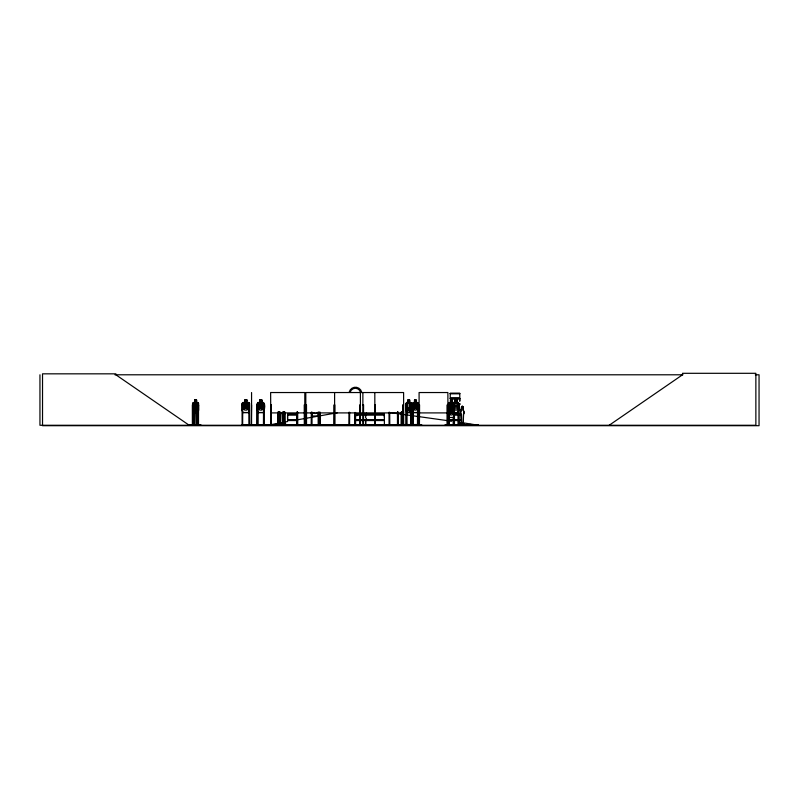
<?xml version="1.0" encoding="UTF-8"?>
<svg xmlns="http://www.w3.org/2000/svg" width="799" height="799" viewBox="0 0 799 799"><rect width="100%" height="100%" fill="white"/><g stroke="black" fill="none" stroke-linecap="round" stroke-linejoin="round"><path stroke-width="1.2" d="M287.58 419.615L287.58 414.931M374.531 414.931L354.886 415.011L355.625 414.851M384.369 417.278L384.369 414.931L375.49 414.931M459.765 398.921L459.765 401.258L459.775 398.921L450.246 398.921M255.251 424.878L242.806 424.738M323.345 424.878L312.099 424.738M354.886 415.54L357.163 415.62M375.49 420.554L384.379 420.554L384.379 425.068L351.25 424.848L358.891 425.168M463.1 424.119L463.45 414.301A2.547 1.698 -90 0 0 463.1 410.296L463.1 407.55A1.268 0.849 -90 0 0 462.251 406.282A1.268 0.849 -90 0 0 461.403 407.55L461.522 407.55A1.268 0.849 -90 0 1 462.371 406.282A1.268 0.849 -90 0 1 463.22 407.55L463.22 410.296A2.547 1.698 -90 0 1 463.57 414.301L463.22 424.119L461.403 424.119L461.053 414.301A2.547 1.698 -90 0 1 461.403 410.296L461.522 407.55M284.064 423.19C284.923 421.093 281.428 427.685 284.534 414.301A2.547 1.778 -90 0 0 285.063 412.504M461.622 422.651L461.113 423.15L462.271 422.881L461.423 422.571L462.172 423.15L459.035 422.242M283.665 422.651L284.314 422.581M461.802 422.741L461.223 422.801L461.782 423.11M283.475 422.881L283.315 422.611M451.395 406.931L453.153 409.258L451.844 406.282C454.461 403.415 452.174 401.907 451.415 405.702L449.797 403.405L451.026 406.272C448.109 410.247 451.006 410.187 451.395 406.951M196.434 412.594L197.583 408.089L197.583 403.415L196.574 402.576L196.594 399.989L194.576 399.989L194.646 402.576M196.514 412.594L196.424 402.496M197.583 425.258L197.812 404.913L198.522 404.913L198.502 425.268M196.354 408.089L195.955 410.097L195.196 410.097L195.166 399.989M461.183 422.901L462.271 423.031M394.326 425.208L421.652 424.848L394.307 425.218M394.336 424.888L421.622 424.858M410.746 412.514L411.455 410.107L410.786 412.594M417.418 412.594L418.087 410.107L417.478 412.594L413.263 412.594M458.726 410.107L458.047 412.594L458.726 410.107L458.726 403.375L458.097 402.496L456.878 402.496M453.602 412.514L454.381 410.107L453.652 412.594M453.592 417.478L454.331 414.981M197.912 412.594L198.661 410.107L198.601 403.375L197.892 402.496M194.257 425.268L194.537 402.496M193.957 424.529L194.537 425.268L194.616 402.496M371.895 425.208L377.378 425.268M275.275 425.208L287.53 425.268M302.891 425.218L308.534 424.848L303.001 425.218M308.494 424.878L302.921 424.848M289.188 425.218L300.054 424.888L268.174 425.088M259.595 402.496L259.595 399.989L261.992 399.989L261.962 402.496L263.53 402.496C265.877 404.933 264.289 409.637 263.52 412.594L257.957 412.594C257.068 409.527 256.02 405.003 258.007 402.496M190.072 424.858L200.849 424.888L190.112 425.268M190.052 425.208L200.859 425.208M317.972 415.909L318.811 413.483L318.032 415.989L312.149 415.989L311.38 413.502M268.224 425.258L268.694 425.088M258.227 425.208L255.73 425.218M311.181 425.208L311.33 412.094M319.131 425.258L319.39 412.264M319.55 425.168L319.66 412.264M354.676 424.858L354.766 412.544M406.222 424.529L406.122 425.268L406.082 403.385L406.711 402.496M406.202 403.425L406.731 402.576M412.873 424.529L412.773 425.268L412.713 403.385L413.333 402.496M453.922 402.496L453.293 403.385L453.273 408.089L452.294 410.097L450.456 410.097L449.467 408.089L449.467 403.415L450.456 402.576M459.825 425.258L459.974 423.61L461.742 423.61M462.511 423.61L462.381 425.258M475.405 424.668L475.265 425.258M475.924 425.088L475.405 424.938M476.084 425.248L475.435 425.088M477.323 425.258L477.942 424.668L468.264 424.938M270.821 425.088L270.631 392.539L304.818 392.539L304.729 425.268L304.709 424.529M282.946 425.088L283.116 423.61L281.408 423.61L281.408 424.938M282.966 412.094L283.056 425.268L283.615 425.268M284.933 424.529L284.863 425.258L285.603 425.088M285.053 425.068L285.583 423.61L285.373 424.668M448.469 425.268L448.469 403.385L449.098 402.496L450.436 402.496M448.469 403.385L449.128 402.576L453.662 402.576M448.429 408.299L449.028 407.46M192.939 404.913L193.108 425.258L193.098 404.913L192.389 404.913L192.489 425.268L192.569 403.385L193.258 402.496L195.166 402.496M407.909 402.576L407.031 403.415L407.031 408.089L407.909 410.097L409.567 410.097L410.456 408.089L410.456 403.415L409.577 402.486L410.836 402.496M414.541 402.576L413.662 403.415L413.662 408.089L414.541 410.097L416.199 410.097L417.088 408.089L417.088 403.415L416.199 402.576L416.199 400.069L414.541 400.069L414.601 402.576L414.481 399.989L416.319 399.989L416.259 402.576M456.878 400.069L455.14 400.069L455.2 402.576L454.251 403.415L454.311 425.268M450.416 407.46L449.428 408.289L449.428 412.963L450.416 414.971L452.274 414.971L453.273 412.963L453.273 408.289L452.274 407.46M609.178 425.268L682.526 374.791L682.526 373.303L755.864 373.303L755.864 425.268L39.95 425.268L39.95 374.791M477.932 425.088L445.163 424.888M268.005 425.258L268.144 424.668M270.252 425.088L270.142 425.258M283.246 425.258L283.265 412.094M364.753 414.142L366.581 413.083M272.599 425.218L268.144 424.938L300.054 424.888M241.857 425.218L242.806 424.529L242.806 425.268M313.717 412.674L313.108 412.693M337.468 412.743L297.188 419.865M284.474 422.092L287.65 421.532M282.357 422.461L269.643 424.938M317.183 412.693L316.594 412.674M114.936 374.791L682.905 374.791M755.305 374.791L759.05 374.791L759.05 425.697L42.527 425.697L42.527 373.832L115.875 373.832L115.875 374.791L189.213 425.268M450.246 393.278L459.785 393.278M450.246 393.468L459.785 393.448L459.765 397.982L450.246 397.982L450.246 393.468M450.256 393.747L459.765 393.747M450.187 398.302L459.844 398.302M450.187 398.591L459.844 398.591M194.646 400.069L196.574 400.069M247.011 400.069L244.674 400.069L244.674 402.576L243.415 403.415L243.415 408.089L244.674 410.097L247.011 410.097L248.259 408.089L248.259 403.415L247.011 402.576L247.091 399.989L244.594 399.989L244.594 402.496L242.886 402.496L242.087 403.385L242.117 425.268M259.675 400.069L261.912 400.069L261.912 402.576L263.101 403.415L263.101 408.089L261.912 410.097L259.695 410.097L258.516 408.089L258.516 403.415L259.695 402.576L259.615 399.989M407.909 400.069L409.627 400.069L409.577 412.594M450.456 400.069L452.344 400.069M195.036 400.489L196.234 400.489L196.234 401.328L195.036 401.328M195.895 402.496L197.942 402.496M247.091 402.496L248.719 402.496L249.598 403.375L249.598 425.268M257.977 402.496L259.615 402.496M406.631 402.496L407.909 402.496M413.283 402.496L414.541 402.496M416.259 402.496L417.468 402.496L418.087 403.375L418.087 425.268M452.354 402.496L453.682 402.496L454.381 403.375L454.481 425.268M453.862 402.496L455.14 402.496M193.238 402.576L197.912 402.576M242.916 402.576L248.679 402.576L249.518 403.415M258.007 402.576L263.49 402.576M406.671 402.576C407.959 400.788 412.993 404.294 410.746 402.576M413.303 402.576L417.438 402.576M458.077 402.576L453.892 402.576L453.353 403.425L452.294 402.576L452.354 399.989M406.082 403.385L406.691 412.594M412.713 403.385L413.323 412.594M417.408 402.496L418.087 403.375M454.381 403.375L453.632 402.496M407.909 403.415L409.597 403.505L409.687 399.989L407.85 399.989L407.909 412.594M458.376 403.595L459.775 403.595M458.426 403.924L459.844 403.924M458.426 404.214L459.844 404.214M458.376 404.544L459.775 404.544M452.344 404.863L450.306 404.863L450.366 407.46M194.487 404.913L193.997 425.268M242.037 404.913L242.726 404.913L242.646 425.268M249.518 404.913L248.829 404.913L248.908 425.268M251.565 404.913L251.305 425.268L251.216 424.529M257.747 404.913L257.767 425.268L257.827 404.913L257.088 404.913L257.098 425.268M264.259 404.913L263.52 404.913L263.45 425.228M270.631 404.913L271.35 404.913L271.28 425.268M305.807 404.913L306.486 404.913L306.546 425.268M360.389 404.913L359.7 404.913L359.78 425.268M362.886 404.913L363.575 404.913L363.495 425.268M403.615 404.913L402.916 404.913L402.876 425.268M406.092 404.913L406.771 404.913L406.821 425.268M412.743 404.913L413.413 404.913L413.283 425.268L413.233 404.913M418.217 404.913L417.537 404.913L417.487 425.268M447.879 404.913L447.21 404.913L447.15 425.268M448.429 404.913L449.138 404.913L449.138 407.3M450.366 404.953L452.274 404.953M454.481 404.913L453.772 404.913L453.852 425.268M192.619 405.752L194.606 405.752M196.574 405.752L198.661 405.752M454.451 405.752L458.676 405.752M450.356 407.37L448.948 407.37L448.309 408.269L448.928 417.478L453.642 417.478M452.294 407.37L453.632 407.37M448.978 407.46L453.602 407.46L454.212 408.289M407.909 408.089L409.567 408.089M454.281 408.259L453.572 407.37M458.366 408.928L459.765 408.928M458.386 409.048L459.785 409.058M458.366 409.288L459.785 409.248M458.386 409.468L459.785 409.458M458.366 409.757L459.765 409.757M194.357 410.107L194.606 412.594M461.403 410.296L461.522 410.296A2.547 1.698 -90 0 0 461.173 414.301L461.522 424.119M193.238 412.514L197.912 412.514M242.916 412.514L248.679 412.514L249.518 410.097L248.739 412.594L242.856 412.594L242.087 410.107M258.007 412.514L263.49 412.514M406.671 412.514L410.806 412.514M413.303 412.514L417.438 412.514M449.068 412.514L453.662 412.514M453.892 412.514L458.077 412.514M193.188 412.594L197.972 412.594M406.611 412.594L410.846 412.594M449.078 412.594L448.419 410.107L449.028 412.594L458.117 412.594M270.631 412.903L304.818 412.903M305.807 412.903L403.615 412.903M419.085 412.903L447.879 412.903M313.967 413.483L316.304 413.483M287.57 413.992L297.098 413.992M355.974 413.992L374.531 413.992M375.49 413.992L384.379 413.992M453.782 413.992L459.775 413.992M287.51 414.321L297.168 414.321M355.915 414.321L374.591 414.321M375.43 414.321L384.439 414.321M455.011 414.321L459.844 414.321M287.51 414.611L297.168 414.611M355.915 414.611L374.591 414.611M375.43 414.611L384.439 414.611M455.011 414.611L459.844 414.611M297.098 414.931L287.57 414.931L287.57 419.615L297.098 419.615M453.782 414.931L459.775 414.931M355.974 419.615L374.531 419.615M375.49 419.615L384.379 419.615L384.379 414.931M450.246 419.615L459.775 419.615M287.51 419.934L297.168 419.934M355.915 419.934L374.591 419.934M375.43 419.934L384.439 419.934M450.187 419.934L453.762 419.934M455.011 419.934L459.844 419.934M287.51 420.224L297.168 420.224M355.915 420.224L374.591 420.224M375.43 420.224L384.439 420.224M450.187 420.224L453.762 420.224M455.011 420.224L459.844 420.224M287.57 420.554L297.098 420.554M355.974 420.554L374.531 420.554M450.246 420.554L459.775 420.554M284.654 422.441L283.705 422.441L283.705 424.668M274.706 424.459L276.404 424.459M469.472 424.459L471.16 424.459M192.319 424.529L193.158 424.529M197.743 424.529L198.581 424.529L198.581 425.268M383.7 424.639L419.635 424.529L419.625 425.268M447.949 424.529L447.14 424.529L447.34 425.268M449.208 424.529L448.359 424.529L448.369 425.268M453.233 424.529L454.551 424.529L454.541 425.268M458.117 424.529L458.936 424.529M263.161 425.218L265.558 424.858L255.79 424.858L258.237 424.888M332.104 424.858L337.478 424.888M389.802 424.888L389.692 412.264M461.522 424.888L445.133 425.268M265.568 424.888L263.061 425.268M351.32 424.888L365.493 424.938M384.369 424.938L365.652 424.938L365.652 420.554L365.622 425.258M445.203 425.218L477.982 425.088M390.531 412.664L451.435 421.183M463.37 422.851L476.374 424.938M390.222 425.258L390.092 424.639M355.565 425.208L355.535 412.544M196.264 425.208L195.895 399.989M460.104 425.248L460.663 425.228L459.964 424.938M458.037 402.496L458.666 403.415L458.686 425.268M194.696 410.097L193.688 408.089L193.688 403.415L194.696 402.576L194.696 400.069M454.251 408.089L455.14 410.097L456.818 410.097L457.717 408.089L457.717 403.415L456.818 402.576L456.818 400.069M196.414 402.576L196.684 425.268M311.46 413.483L312.209 415.909M448.379 414.971L448.978 417.478M406.202 410.097L406.731 412.514M411.415 410.097L411.455 403.375L411.295 425.268M282.387 424.119L282.017 414.301A2.547 1.778 -90 0 1 281.498 412.504M464.079 424.938L464.079 423.61L462.321 423.61L462.321 424.668M463.889 423.61L463.889 424.668L460.174 424.668L460.174 423.61M461.742 424.668L461.772 422.441L460.853 422.441L460.853 424.668M461.632 422.441L461.542 424.938M460.993 422.441L460.993 424.668M458.926 425.268L458.866 404.913L458.187 404.913L458.127 425.268M458.746 424.529L458.836 425.268M458.376 404.913L458.486 425.268M458.316 424.529L458.316 425.268M456.878 402.576L456.878 399.989L455.09 399.989L455.14 402.576M454.052 424.529L454.202 425.268M453.932 404.913L453.932 408.499M453.932 414.491L454.042 425.268M453.682 424.529L453.592 425.268M453.482 416.888L453.482 425.268M453.303 416.888L453.303 425.268M452.414 402.496L452.414 399.989L450.386 399.989L450.506 402.576M449.138 415.69L449.198 425.268M448.978 404.913L449.038 425.268M448.858 424.529L448.858 425.268M448.599 404.913L448.678 425.268M447.939 425.268L447.879 392.539L419.085 392.539L419.165 425.268M447.859 424.529L447.75 425.268L447.7 404.913M447.4 404.913L447.51 425.268M419.435 425.268L419.575 404.913L418.896 404.913L418.846 425.268M419.385 404.913L419.355 425.268M419.026 424.529L418.926 425.268M418.616 424.639L418.616 425.268M418.276 424.529L418.276 425.268M418.027 403.375L417.917 425.268M417.837 424.529L417.817 425.268M417.727 404.913L417.677 425.268M413.473 424.529L413.473 425.268M412.933 404.913L413.013 425.268M411.465 424.529L411.565 425.268L411.595 404.913L410.926 404.913L410.866 425.268M411.105 404.913L411.215 425.268M411.056 424.529L411.056 425.268M407.969 400.069L407.969 402.576M406.641 424.529L406.641 425.268L406.581 404.913M406.282 404.913L406.282 425.268M403.665 425.268L403.605 392.539L305.807 392.539L305.837 425.268M403.535 424.529L403.445 425.268M403.415 404.913L403.305 425.268M403.125 404.913L403.125 425.268L402.966 424.529M401.877 412.094L401.867 425.268M401.657 412.094L401.697 425.268M401.488 412.094L401.448 425.268M401.268 412.094L401.268 425.268L401.248 424.529M398.112 424.529L398.112 425.268L398.072 412.094M397.852 412.094L397.892 425.268M397.682 412.094L397.762 425.268M397.463 412.094L397.463 425.268M397.423 424.529L397.423 425.268M389.612 424.529L389.612 425.268M389.343 424.639L389.343 425.268M389.003 412.264L389.083 425.268M388.923 424.529L388.923 425.268M382.481 424.639L382.481 425.268M381.672 425.268L381.672 424.639L247.261 424.639L247.261 425.268M381.433 424.639L381.433 425.268M380.194 424.639L380.194 425.268M375.35 424.529L375.35 425.268M375.101 404.913L375.101 425.268L375.29 404.913L374.621 404.913L374.621 425.268L374.751 424.529M374.811 392.539L374.891 425.268M363.655 424.529L363.655 425.268M362.886 392.539L362.826 425.268L362.806 424.529M360.389 392.539L360.449 425.268M360.309 424.529L360.309 425.268M359.62 424.529L359.62 425.268M355.415 412.474L355.455 425.268M354.886 412.474L354.846 425.268M349.732 424.529L349.732 425.268M349.652 412.264L349.572 425.268M349.043 424.529L349.043 425.268M348.963 412.264L348.863 425.268L348.833 424.639M335.65 424.639L335.65 425.268M334.771 425.268L334.791 404.913L334.122 404.913L334.062 425.268M334.611 392.539L334.601 425.268M334.491 424.529L334.391 425.268M334.302 404.913L334.252 425.268M324.584 424.639L324.584 425.268M324.264 424.639L324.264 425.268M323.535 424.639L323.535 425.268M322.776 424.639L322.776 425.268M320.659 424.639L320.659 425.268M320.429 424.529L320.429 425.268M320.349 412.264L320.299 425.268M319.74 424.529L319.74 425.268M319.31 424.529L319.36 425.268M318.891 424.529L318.891 425.268L318.811 412.094M318.122 412.094L318.202 425.268M318.042 424.529L318.042 425.268M312.099 424.529L312.099 425.268M312.019 412.094L312.019 425.268M311.41 424.529L311.41 425.268M306.297 404.913L306.267 425.268M306.217 424.529L306.107 425.268M305.997 404.913L305.937 425.268M305.218 424.639L305.218 425.268M304.938 425.268L304.968 404.913L304.239 404.913L304.319 425.268M304.469 424.529L304.489 425.268M304.169 424.529L304.169 425.268M299.655 424.639L299.655 425.268M298.606 424.639L298.606 425.268M298.167 424.639L298.167 425.268M297.627 412.094L297.618 425.268M297.458 412.094L297.518 425.268M297.348 424.529L297.368 425.268M297.088 412.094L297.178 425.268M296.918 412.094L297.028 425.268M296.858 424.529L296.858 425.268M292.414 424.738L292.414 425.268M292.344 424.529L292.254 425.268M292.074 424.529L292.184 425.268M291.935 424.529L291.935 425.268L291.825 424.529M291.595 424.529L291.655 425.268M284.873 412.094L284.873 425.268M284.684 412.094L284.744 425.268M284.514 422.441L284.494 425.268M284.384 412.094L284.324 425.268M284.194 412.094L284.144 425.268M283.835 422.441L283.835 424.668M283.455 412.094L283.425 425.268M282.786 412.094L282.916 425.268M282.726 424.529L282.726 425.268M281.618 423.61L281.618 424.668M280.129 424.529L280.129 425.268M280.069 412.094L279.94 425.268M279.89 412.094L279.8 425.268M279.67 424.529L279.7 425.268M279.59 412.094L279.53 425.268M279.4 412.094L279.4 425.268M278.661 412.094L278.711 425.268M278.471 412.094L278.521 425.268M278.282 424.529L278.362 425.268M278.172 412.094L278.172 425.268M277.982 412.094L278.012 425.268M271.211 404.913L271.121 425.268L271.101 424.529M270.771 404.913L270.971 425.268L270.561 424.529M264.329 424.529L264.329 425.268L264.259 403.415M264.07 424.529L264.079 425.268M263.7 424.529L263.69 425.268M257.248 403.385L257.138 425.268M251.635 424.529L251.645 425.268M251.565 392.539L251.565 425.268M249.438 424.529L249.438 425.268M248.749 424.529L248.749 425.268M242.167 403.425L242.167 410.097M198.272 424.529L198.252 425.268M198.062 424.529L198.082 425.268M197.972 404.913L197.912 425.268M196.694 425.268L196.155 424.529L196.184 425.268M196.524 400.069L196.524 402.576M196.434 404.913L196.434 425.268M195.815 400.489L195.815 401.328M195.326 400.489L195.326 401.328M194.137 424.529L194.167 425.268M192.849 424.529L192.829 425.268M192.329 424.529L192.329 425.268M366.521 418.536A1.698 1.698 0 0 1 366.212 415.62M349.243 391.969A6.412 6.412 0 0 1 361.637 391.969M350.162 392.249A5.353 5.353 0 0 1 360.509 392.249M196.174 409.158L195.465 406.821C194.517 415.49 194.467 397.333 195.455 405.702C196.824 399.53 195.086 407.8 196.174 409.158M416.998 409.158L416.399 409.168L415.46 406.821L414.501 409.238L413.902 409.158L415.081 406.272L413.972 403.405L415.43 405.702L416.938 403.405L415.81 406.282L416.998 409.158M453.013 414.042L452.344 414.052L451.285 411.695C450.726 415.58 448.019 414.301 450.866 411.145L449.617 408.289L451.255 410.576C451.904 406.751 454.401 408.309 451.685 411.165L453.013 414.042M262.841 409.158L262.082 409.238L260.774 406.821C260.005 410.816 256.938 409.318 260.274 406.272C257.128 403.405 259.935 401.887 260.744 405.702C261.513 401.897 264.499 403.385 261.253 406.282L262.841 409.158M248.04 409.158L247.231 409.238L245.852 406.821C244.764 410.636 241.897 409.817 245.313 406.272C241.997 403.395 244.953 401.897 245.812 405.702C246.761 402.097 249.747 402.856 246.352 406.282L248.04 409.158M246.591 400.489L245.093 400.489L245.093 401.328L246.591 401.328L246.591 400.489M261.513 400.489L260.094 400.489L260.094 401.328L261.513 401.328L261.513 400.489M409.268 400.489L408.209 400.489L408.209 401.328L409.268 401.328L409.268 400.489M415.899 400.489L414.841 400.489L414.841 401.328L415.899 401.328L415.899 400.489M451.964 400.489L450.776 400.489L450.776 401.328L451.964 401.328L451.964 400.489M456.519 400.489L455.44 400.489L455.44 401.328L456.519 401.328L456.519 400.489M195.955 403.415L195.196 403.415L195.196 408.089L195.955 408.089L195.955 403.415M247.011 403.415L244.674 403.415L244.674 408.089L247.011 408.089L247.011 403.415M261.912 403.415L259.695 403.415L259.695 408.089L261.912 408.089L261.912 403.415M416.199 403.415L414.541 403.415L414.541 408.089L416.199 408.089L416.199 403.415M452.294 403.415L450.456 403.415L450.456 408.089L452.294 408.089L452.294 403.415M456.818 403.415L455.14 403.415L455.14 408.089L456.818 408.089L456.818 403.415M451.944 405.373L450.746 405.373L450.746 406.202L451.944 406.202L451.944 405.373M452.274 408.289L450.416 408.289L450.416 412.963L452.274 412.963L452.274 408.289M192.619 410.107L193.238 412.594L192.639 410.097"/></g></svg>
